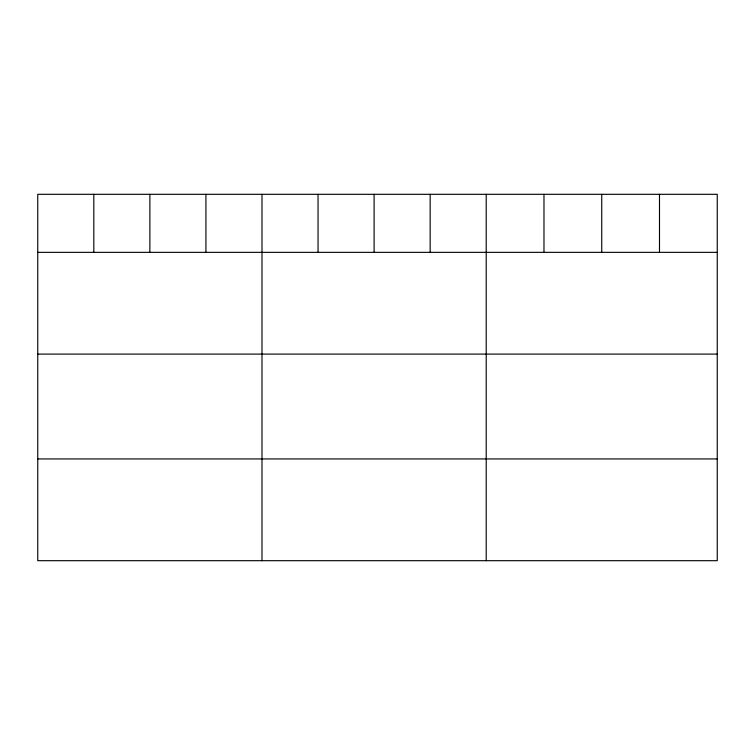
<?xml version="1.0" encoding="UTF-8"?>
<svg xmlns="http://www.w3.org/2000/svg" width="755" height="755" viewBox="0 0 755 755"><rect width="100%" height="100%" fill="white"/><g stroke="black" fill="none" stroke-linecap="round" stroke-linejoin="round"><path stroke-width="1.13" d="M717.25 252.349L717.25 560.691L37.75 560.691L37.75 194.309L717.25 194.309L717.25 252.349L37.75 252.349M37.75 354.104L717.25 354.104M37.75 458.936L717.25 458.936M659.492 194.309L659.492 252.349M601.735 194.309L601.735 252.349M543.977 194.309L543.977 252.349M486.22 194.309L486.22 560.691M430.161 194.309L430.161 252.349M374.102 194.309L374.102 252.349M318.044 194.309L318.044 252.349M261.985 194.309L261.985 560.691M205.926 194.309L205.926 252.349M149.868 194.309L149.868 252.349M93.809 194.309L93.809 252.349"/></g></svg>
